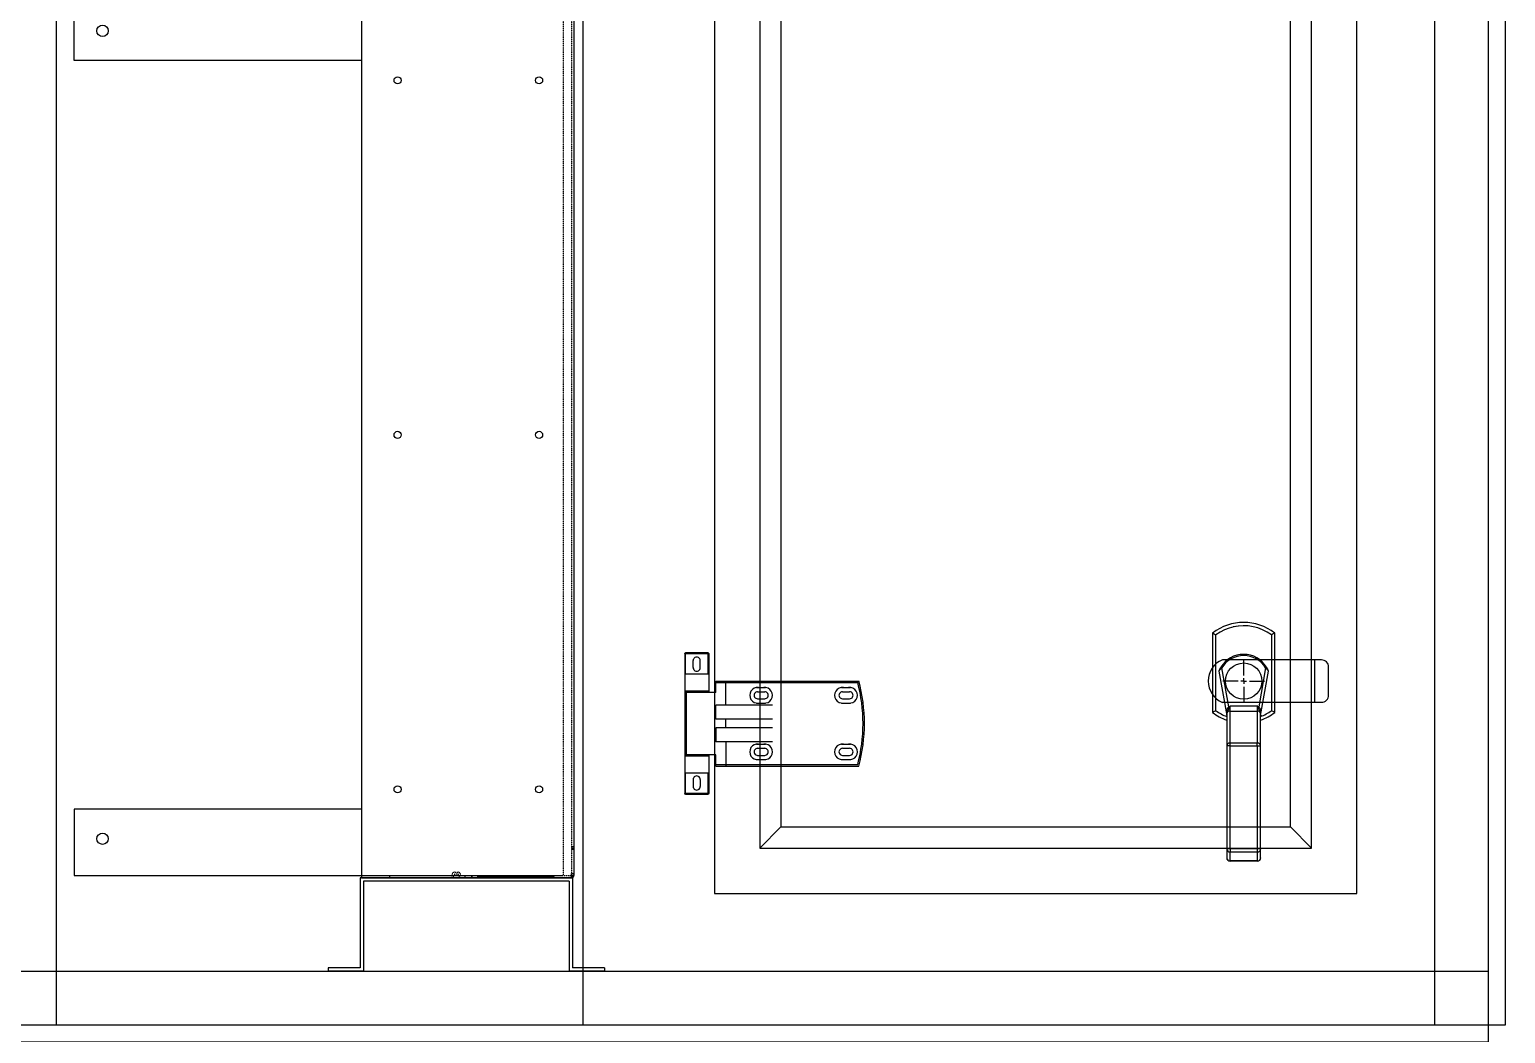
# Model space of a CAD drawing. Header units: millimetres. Extents: x -7350 to 21750, y -6100 to 14306.
# Drawn here: x 8206 to 9249, y 6 to 715 of the extents above; entities that cross this region are included whole.
import ezdxf

# ---------------------------------------------------------------- set-up
doc = ezdxf.new("R2010")
doc.units = ezdxf.units.MM
doc.linetypes.add('HIDDEN', pattern=[0.375, 0.25, -0.125])
for name, color, linetype in [('__________', 7, 'Continuous'), ('Dim', 1, 'Continuous'), ('McDoor', 7, 'Continuous'), ('McFrame', 7, 'Continuous'), ('MQFilter', 7, 'Continuous')]:
    doc.layers.add(name, color=color, linetype=linetype)

# ---------------------------------------------------------------- blocks, each defined once
blk = doc.blocks.new('HEPAFilter_16M-E')
for p, q in [((172.7, 66), (22.7, 66)), ((22.7, 66), (22.7, 2.3)), ((170.4, 63.7), (25, 63.7)), ((25, 63.7), (25, 0)), ((170.4, 63.7), (170.4, 0)), ((172.7, 66), (172.7, 2.3)), ((22.7, 2.3), (0, 2.3)), ((0, 2.3), (0, 0)), ((25, 0), (0, 0)), ((195.4, 0), (170.4, 0)), ((195.4, 2.3), (172.7, 2.3)), ((195.4, 2.3), (195.4, 0))]:
    blk.add_line(p, q)
at = {"layer": '__________', "color": 7, "linetype": 'Continuous'}
for p, q in [((-179.4, 643.5), (-179.4, 690.5)), ((23.6, 692), (23.6, 294.3)), ((173.6, 690.5), (173.6, 67.6)), ((23.6, 643.5), (-179.4, 643.5)), ((23.6, 294.3), (23.6, 66)), ((23.6, 114.6), (-179.4, 114.6)), ((-179.4, 114.6), (-179.4, 67.6)), ((-179.4, 67.6), (166.1, 67.6)), ((23.6, 66), (170.6, 66)), ((170.6, 66), (172.7, 66)), ((173.6, 67.5), (173.6, 67.6))]:
    blk.add_line(p, q, dxfattribs=at)
at = {"layer": '__________', "color": 3, "linetype": 'HIDDEN', "ltscale": 0.3}
for p, q in [((166.1, 690.5), (166.1, 67.6)), ((172.1, 690.5), (172.1, 67.6)), ((101.5, 67.5), (101.5, 66)), ((101.6, 66), (101.6, 67.5)), ((105.5, 67.5), (105.5, 66.6)), ((159.6, 66.6), (159.6, 67.5))]:
    blk.add_line(p, q, dxfattribs=at)
at = {"layer": '__________', "color": 3, "linetype": 'Continuous'}
for p, q in [((173.6, 88), (172.1, 88)), ((173.6, 86.6), (172.1, 86.6)), ((173.6, 85.9), (172.1, 85.9)), ((105.5, 66.6), (159.6, 66.6)), ((105.5, 66.6), (105.5, 66)), ((159.6, 66.6), (159.6, 66)), ((171.6, 67.9), (172.7, 66.9)), ((172.1, 69), (173.6, 69)), ((172.1, 67.6), (173.6, 67.6)), ((172.1, 67.5), (172.1, 67.6)), ((172.1, 67.5), (173.6, 67.5))]:
    blk.add_line(p, q, dxfattribs=at)
at = {"layer": '__________', "color": 3, "linetype": 'HIDDEN', "ltscale": 0.07}
for p, q in [((170.6, 67.5), (23.6, 67.5)), ((43.6, 66), (43.6, 67.5)), ((87.5, 68.1), (87.5, 68)), ((89, 68), (89, 67.9)), ((89.5, 70), (91.7, 70)), ((91.7, 68.5), (89.5, 68.5)), ((92.2, 67.9), (92.2, 68)), ((93.7, 68), (93.7, 68.1)), ((96.6, 67.5), (96.6, 66))]:
    blk.add_line(p, q, dxfattribs=at)
at = {"layer": '__________', "color": 7, "linetype": 'Continuous'}
for centre, radius in [((-159.4, 664.5), 4), ((49.1, 629.5), 2.5), ((149.1, 629.5), 2.5), ((49.1, 379), 2.5), ((149.1, 379), 2.5), ((49.1, 128.5), 2.5), ((149.1, 128.5), 2.5), ((-159.4, 93.6), 4)]:
    blk.add_circle(centre, radius, dxfattribs=at)
at = {"layer": '__________', "color": 3, "linetype": 'HIDDEN', "ltscale": 0.07}
for centre, radius, start, end in [((87, 68), 0.5, 270, 357), ((87, 68), 2, 270, 357), ((89.5, 68), 2, 90, 177), ((89.5, 68), 0.5, 90, 177), ((91.7, 68), 2, 3, 90), ((91.7, 68), 0.5, 3, 90), ((94.2, 68), 2, 183, 270), ((94.2, 68), 0.5, 183, 270)]:
    blk.add_arc(centre, radius, start, end, dxfattribs=at)
at = {"layer": '__________', "color": 3, "linetype": 'Continuous'}
for centre, radius, start, end in [((170.6, 69), 1.5, 270, 315), ((170.6, 69), 3, 270, 315), ((170.6, 69), 1.5, 315, 0), ((168.8, 67.6), 3.31, 330.0884, 358.5853)]:
    blk.add_arc(centre, radius, start, end, dxfattribs=at)
blk.add_open_spline([(173.6, 69), (173.6, 68.6), (173.4, 67.8), (173, 67.2), (172.7, 66.9)], degree=3, dxfattribs=at)
at = {"layer": '__________', "color": 7, "linetype": 'Continuous'}
blk.add_open_spline([(172.7, 66), (173, 66.3), (173.4, 66.8), (173.6, 67.3), (173.6, 67.6)], degree=3, dxfattribs=at)
blk = doc.blocks.new('MXE-B5 P P-Door_660_1750')
for p, q in [((0, 1750, 0), (0, 0, 0)), ((640, 0, 0), (640, 1750, 0)), ((125, 1625, 0), (125, 125, 0)), ((515, 125, 0), (515, 1625, 0)), ((140, 1610, 0), (140, 140, 0)), ((500, 140, 0), (500, 1610, 0)), ((445, 276.9, 0), (445, 220.9, 0)), ((447.4, 222.1, 0), (447.4, 275.7, 0)), ((486.6, 275.7, 0), (486.6, 222.1, 0)), ((489, 220.9, 0), (489, 276.9, 0)), ((456.4, 224.7, 0), (451.5, 252.4, 0)), ((482.5, 252.4, 0), (477.6, 224.7, 0)), ((449.5, 249.9, 0), (455, 218.8, 0)), ((479, 218.8, 0), (484.5, 249.9, 0)), ((455, 220.6, 0), (455, 219.9, 0)), ((455, 219.9, 0), (455, 197.3, 0)), ((457.4, 221.7, 0), (457.4, 225.4, 0)), ((476.6, 225.4, 0), (457.4, 225.4, 0)), ((457.4, 221.7, 0), (476.6, 221.7, 0)), ((457.4, 199.2, 0), (457.4, 221.7, 0)), ((476.6, 225.4, 0), (476.6, 221.7, 0)), ((476.6, 221.7, 0), (476.6, 199.2, 0)), ((479, 218.8, 0), (479.2, 221, 0)), ((479, 219.9, 0), (479, 220.6, 0)), ((479, 197.3, 0), (479, 219.9, 0)), ((457.4, 197.3, 0), (457.4, 199.2, 0)), ((476.6, 199.2, 0), (457.4, 199.2, 0)), ((476.6, 197.3, 0), (476.6, 199.2, 0)), ((457.4, 197.3, 0), (455, 197.3, 0)), ((455, 197.3, 0), (455, 124.5, 0)), ((457.4, 197.3, 0), (476.6, 197.3, 0)), ((457.4, 124.5, 0), (457.4, 197.3, 0)), ((476.6, 197.3, 0), (479, 197.3, 0)), ((476.6, 197.3, 0), (476.6, 124.5, 0)), ((479, 124.5, 0), (479, 197.3, 0)), ((140, 140, 0), (125, 125, 0)), ((140, 140, 0), (500, 140, 0)), ((500, 140, 0), (515, 125, 0)), ((125, 125, 0), (515, 125, 0)), ((457.4, 124.5, 0), (455, 124.5, 0)), ((455, 124.5, 0), (455, 118.1, 0)), ((457.4, 124.5, 0), (457.4, 122.3, 0)), ((476.6, 124.5, 0), (457.4, 124.5, 0)), ((457.4, 122.3, 0), (476.6, 122.3, 0)), ((457.4, 115.9, 0), (457.4, 122.3, 0)), ((457.4, 115.9, 0), (457.4, 115.7, 0)), ((476.6, 115.9, 0), (457.4, 115.9, 0)), ((476.6, 115.7, 0), (457.4, 115.7, 0)), ((479, 124.5, 0), (476.6, 124.5, 0)), ((476.6, 124.5, 0), (476.6, 122.3, 0)), ((476.6, 122.3, 0), (476.6, 115.9, 0)), ((476.6, 115.9, 0), (476.6, 115.7, 0)), ((479, 118.1, 0), (479, 124.5, 0)), ((0, 0, 0), (640, 0, 0))]:
    blk.add_line(p, q)
at = {"elevation": 0}
for points in [[(450.8, 252.8), (450.8, 252.8), (450.8, 252.8), (450.9, 252.7), (451, 252.7), (451.1, 252.6), (451.2, 252.6), (451.3, 252.5), (451.5, 252.4)], [(483.2, 252.8), (483.2, 252.8), (483.2, 252.8), (483.1, 252.7), (483, 252.7), (482.9, 252.6), (482.8, 252.6), (482.7, 252.5), (482.5, 252.4)], [(454.8, 221), (454.9, 220), (454.9, 219.4), (455, 218.9), (455, 218.8)], [(456.4, 224.7), (456.4, 224.6), (456.5, 224.5), (456.6, 224.4), (456.6, 224.3), (456.7, 224.2), (456.8, 224.1), (456.8, 224.1), (456.9, 224)], [(477.1, 224), (477.2, 224.1), (477.2, 224.1), (477.3, 224.2), (477.4, 224.3), (477.4, 224.4), (477.5, 224.5), (477.6, 224.6), (477.6, 224.7)]]:
    blk.add_lwpolyline(points, dxfattribs=at)
blk.add_lwpolyline([(452, 228), (522, 228, 0.414214), (527, 233), (527, 253, 0.414214), (522, 258), (452, 258)], format="xyb", dxfattribs=at)
blk.add_circle((467, 243, 0), 12.8)
for centre, radius, start, end in [((467, 248.9, 0), 35.6, 51.8428, 128.1572), ((467, 248.9, 0), 33.2, 78.3893, 126.1713), ((467, 248.9, 0), 33.2, 53.8287, 102.95), ((467, 243, 0), 18.9, 31.1991, 148.8009), ((467, 243, 0), 18.1, 31.1991, 148.8009), ((458.2, 243, 0), 16.3, 112.6199, 247.3801), ((450.3, 250, 0), 0.8, 157.2035, 190), ((483.7, 250, 0), 0.8, 350, 22.7965), ((467, 248.9, 0), 35.6, 231.8428, 250.3062), ((467, 248.9, 0), 33.2, 233.8287, 248.817), ((454.5, 220.5, 0), 0.518, 4.6656, 55.412), ((457.2, 219.6, 0), 2.18, 83.4591, 171.4483), ((476.8, 219.6, 0), 2.18, 8.5517, 96.5409), ((467, 248.9, 0), 33.2, 291.183, 306.1713), ((479.5, 220.5, 0), 0.518, 124.5882, 175.3345), ((467, 248.9, 0), 35.6, 289.6938, 308.1572), ((452.6, 218.4, 0), 2.4, 0, 10), ((481.4, 218.4, 0), 2.4, 170, 180), ((457.2, 197, 0), 2.18, 83.4591, 171.4483), ((476.8, 197, 0), 2.18, 8.5518, 96.5408), ((457.3, 124.6, 0), 2.31, 182.5367, 272.3301), ((457.3, 118.2, 0), 2.31, 182.5367, 272.3301), ((457.4, 118.1, 0), 2.4, 180, 270), ((476.7, 124.6, 0), 2.31, 267.67, 357.4633), ((476.7, 118.2, 0), 2.31, 267.67, 357.4633), ((476.6, 118.1, 0), 2.4, 270, 0)]:
    blk.add_arc(centre, radius, start, end)
for points in [[(445, 276.9, 0), (445.8, 276.5, 0), (446.6, 276.1, 0), (447.4, 275.7, 0)], [(489, 276.9, 0), (488.2, 276.5, 0), (487.4, 276.1, 0), (486.6, 275.7, 0)], [(447.4, 222.1, 0), (446.6, 221.7, 0), (445.8, 221.3, 0), (445, 220.9, 0)], [(456.9, 224, 0), (457.1, 224.4, 0), (457.2, 224.9, 0), (457.4, 225.4, 0)], [(477.1, 224, 0), (476.9, 224.4, 0), (476.8, 224.9, 0), (476.6, 225.4, 0)], [(489, 220.9, 0), (488.2, 221.3, 0), (487.4, 221.7, 0), (486.6, 222.1, 0)]]:
    blk.add_open_spline(points, degree=3)
for points, knots in [([(450.8, 252.8, 0), (450.6, 252.6, 0), (450.5, 252.3, 0), (450.2, 251.8, 0), (450.1, 251.6, 0), (449.9, 251.1, 0), (449.8, 250.9, 0), (449.6, 250.6, 0), (449.6, 250.5, 0), (449.6, 250.4, 0), (449.6, 250.4, 0), (449.5, 250.3, 0), (449.5, 250.3, 0), (449.5, 250.3, 0)], [0, 0, 0, 0, 0.25, 0.25, 0.5, 0.5, 0.75, 0.75, 0.875, 0.875, 0.9375, 0.9375, 1, 1, 1, 1]), ([(449.5, 249.9, 0), (449.5, 249.9, 0), (449.5, 249.9, 0), (449.6, 250, 0), (449.6, 250.1, 0), (449.7, 250.3, 0), (449.8, 250.4, 0), (450, 250.6, 0), (450, 250.7, 0), (450.2, 250.9, 0), (450.3, 251.1, 0), (450.5, 251.3, 0), (450.7, 251.5, 0), (451, 251.9, 0), (451.2, 252.1, 0), (451.5, 252.4, 0)], [0, 0, 0, 0, 0.125, 0.125, 0.25, 0.25, 0.375, 0.375, 0.5, 0.5, 0.625, 0.625, 0.75, 0.75, 1, 1, 1, 1]), ([(482.5, 252.4, 0), (482.8, 252.1, 0), (483, 251.9, 0), (483.4, 251.5, 0), (483.5, 251.3, 0), (483.7, 251.1, 0), (483.8, 250.9, 0), (484, 250.7, 0), (484, 250.6, 0), (484.2, 250.4, 0), (484.3, 250.3, 0), (484.4, 250.1, 0), (484.4, 250, 0), (484.5, 249.9, 0), (484.5, 249.9, 0), (484.5, 249.9, 0)], [0, 0, 0, 0, 0.25, 0.25, 0.375, 0.375, 0.5, 0.5, 0.625, 0.625, 0.75, 0.75, 0.875, 0.875, 1, 1, 1, 1]), ([(484.5, 250.3, 0), (484.5, 250.3, 0), (484.5, 250.3, 0), (484.4, 250.4, 0), (484.4, 250.4, 0), (484.4, 250.5, 0), (484.4, 250.6, 0), (484.3, 250.8, 0), (484.2, 250.9, 0), (484.1, 251.1, 0), (484.1, 251.2, 0), (483.9, 251.6, 0), (483.8, 251.8, 0), (483.5, 252.3, 0), (483.4, 252.6, 0), (483.2, 252.8, 0)], [0, 0, 0, 0, 0.0625, 0.0625, 0.125, 0.125, 0.25, 0.25, 0.375, 0.375, 0.5, 0.5, 0.75, 0.75, 1, 1, 1, 1]), ([(456.4, 224.7, 0), (456.3, 224.5, 0), (456.1, 224.4, 0), (455.8, 224.1, 0), (455.7, 224, 0), (455.5, 223.7, 0), (455.4, 223.6, 0), (455.2, 223.3, 0), (455.1, 223.2, 0), (454.9, 222.7, 0), (454.8, 222.4, 0), (454.7, 221.7, 0), (454.7, 221.3, 0), (454.8, 221, 0)], [0, 0, 0, 0, 0.125, 0.125, 0.25, 0.25, 0.375, 0.375, 0.5, 0.5, 0.75, 0.75, 1, 1, 1, 1]), ([(455, 220.6, 0), (455, 220.7, 0), (455, 220.9, 0), (455.1, 221.2, 0), (455.1, 221.4, 0), (455.2, 221.7, 0), (455.3, 221.8, 0), (455.5, 222.1, 0), (455.6, 222.2, 0), (455.8, 222.4, 0), (455.9, 222.5, 0), (456.2, 222.8, 0), (456.3, 222.9, 0), (456.5, 223.2, 0), (456.6, 223.4, 0), (456.8, 223.7, 0), (456.8, 223.8, 0), (456.9, 224, 0)], [0, 0, 0, 0, 0.125, 0.125, 0.25, 0.25, 0.375, 0.375, 0.5, 0.5, 0.625, 0.625, 0.75, 0.75, 0.875, 0.875, 1, 1, 1, 1]), ([(456.4, 224.7, 0), (456.5, 224.8, 0), (456.7, 224.9, 0), (456.9, 225, 0), (457, 225.2, 0), (457.2, 225.3, 0), (457.4, 225.4, 0), (457.4, 225.4, 0), (457.4, 225.4, 0), (457.4, 225.4, 0)], [0, 0, 0, 0, 0.000785588, 0.000785588, 0.000785588, 0.001571314, 0.001571314, 0.001571314, 0.001586806, 0.001586806, 0.001586806, 0.001586806]), ([(477.6, 224.7, 0), (477.5, 224.8, 0), (477.3, 224.9, 0), (477.1, 225, 0), (477, 225.2, 0), (476.8, 225.3, 0), (476.6, 225.4, 0), (476.6, 225.4, 0), (476.6, 225.4, 0), (476.6, 225.4, 0)], [0, 0, 0, 0, 0.000785588, 0.000785588, 0.000785588, 0.001571314, 0.001571314, 0.001571314, 0.001586806, 0.001586806, 0.001586806, 0.001586806]), ([(477.1, 224, 0), (477.2, 223.8, 0), (477.2, 223.7, 0), (477.4, 223.4, 0), (477.5, 223.2, 0), (477.7, 222.9, 0), (477.8, 222.8, 0), (478.1, 222.5, 0), (478.2, 222.4, 0), (478.4, 222.2, 0), (478.5, 222.1, 0), (478.7, 221.8, 0), (478.8, 221.7, 0), (478.9, 221.4, 0), (478.9, 221.2, 0), (479, 220.9, 0), (479, 220.7, 0), (479, 220.6, 0)], [0, 0, 0, 0, 0.125, 0.125, 0.25, 0.25, 0.375, 0.375, 0.5, 0.5, 0.625, 0.625, 0.75, 0.75, 0.875, 0.875, 1, 1, 1, 1]), ([(479.2, 221, 0), (479.3, 221.3, 0), (479.3, 221.7, 0), (479.2, 222.2, 0), (479.2, 222.4, 0), (479.1, 222.7, 0), (479.1, 222.9, 0), (478.9, 223.2, 0), (478.8, 223.3, 0), (478.6, 223.6, 0), (478.5, 223.7, 0), (478.3, 224, 0), (478.2, 224.1, 0), (477.9, 224.4, 0), (477.7, 224.5, 0), (477.6, 224.7, 0)], [0, 0, 0, 0, 0.25, 0.25, 0.375, 0.375, 0.5, 0.5, 0.625, 0.625, 0.75, 0.75, 0.875, 0.875, 1, 1, 1, 1])]:
    blk.add_open_spline(points, degree=3, knots=knots)
at = {"layer": 'Dim', "color": 0}
for p, q in [((467, 247, 0), (467, 257.8, 0)), ((463, 243, 0), (452.2, 243, 0)), ((467, 243, 0), (465, 243, 0)), ((467, 243, 0), (465, 243, 0)), ((467, 243, 0), (467, 245, 0)), ((467, 243, 0), (467, 245, 0)), ((467, 243, 0), (469, 243, 0)), ((467, 243, 0), (467, 241, 0)), ((467, 243, 0), (469, 243, 0)), ((467, 243, 0), (467, 241, 0)), ((471, 243, 0), (481.8, 243, 0)), ((467, 239, 0), (467, 228.2, 0))]:
    blk.add_line(p, q, dxfattribs=at)
at = {"layer": 'McFrame', "color": 5}
for p, q in [((93, 1657, 0), (93, 93, 0)), ((547, 93, 0), (547, 1657, 0)), ((78, 252.5, 0), (78, 257.5, 0)), ((83, 252.5, 0), (83, 257.5, 0)), ((517, 258, 0), (517, 228, 0)), ((89, 248, 0), (72, 248, 0)), ((94, 243, 0), (195, 243, 0)), ((94, 235, 0), (94, 243, 0)), ((94, 242, 0), (194.3, 242, 0)), ((101, 226, 0), (101, 243, 0)), ((89, 236, 0), (72, 236, 0)), ((73, 235, 0), (73, 191, 0)), ((94, 235, 0), (73, 235, 0)), ((122.8, 238.5, 0), (129.2, 238.5, 0)), ((123.5, 235.5, 0), (128.5, 235.5, 0)), ((123.5, 230.5, 0), (128.5, 230.5, 0)), ((182.8, 238.5, 0), (189.2, 238.5, 0)), ((183.5, 235.5, 0), (188.5, 235.5, 0)), ((183.5, 230.5, 0), (188.5, 230.5, 0)), ((134, 226, 0), (94, 226, 0)), ((94, 216, 0), (94, 226, 0)), ((122.8, 227.5, 0), (129.2, 227.5, 0)), ((182.8, 227.5, 0), (189.2, 227.5, 0)), ((134, 216, 0), (94, 216, 0)), ((134, 210, 0), (94, 210, 0)), ((94, 210, 0), (94, 200, 0)), ((101, 210, 0), (101, 216, 0)), ((134, 200, 0), (94, 200, 0)), ((101, 200, 0), (101, 183, 0)), ((122.8, 198.5, 0), (129.2, 198.5, 0)), ((182.8, 198.5, 0), (189.2, 198.5, 0)), ((89, 190, 0), (72, 190, 0)), ((94, 191, 0), (73, 191, 0)), ((94, 183, 0), (94, 191, 0)), ((123.5, 195.5, 0), (128.5, 195.5, 0)), ((123.5, 190.5, 0), (128.5, 190.5, 0)), ((183.5, 195.5, 0), (188.5, 195.5, 0)), ((183.5, 190.5, 0), (188.5, 190.5, 0)), ((89, 178, 0), (72, 178, 0)), ((94, 184, 0), (194.3, 184, 0)), ((94, 183, 0), (195, 183, 0)), ((122.8, 187.5, 0), (129.2, 187.5, 0)), ((182.8, 187.5, 0), (189.2, 187.5, 0)), ((78, 173.5, 0), (78, 168.5, 0)), ((83, 173.5, 0), (83, 168.5, 0)), ((93, 93, 0), (547, 93, 0))]:
    blk.add_line(p, q, dxfattribs=at)
at = {"layer": 'McFrame', "color": 5, "extrusion": (-1.22461e-16, 0, -1)}
for p, q in [((72, 262.5, 0), (72.5, 262.5, 0)), ((72, 262.5, 0), (72, 163.5, 0)), ((72.5, 263, 0), (72.5, 262.5, 0)), ((88.5, 263, 0), (72.5, 263, 0)), ((72.5, 248, 0), (72.5, 262.5, 0)), ((72.5, 262.5, 0), (88.5, 262.5, 0)), ((72.5, 190, 0), (72.5, 236, 0)), ((72.5, 163.5, 0), (72.5, 178, 0)), ((72.5, 163.5, 0), (72, 163.5, 0)), ((72.5, 163.5, 0), (72.5, 163, 0)), ((88.5, 163.5, 0), (72.5, 163.5, 0)), ((72.5, 163, 0), (88.5, 163, 0))]:
    blk.add_line(p, q, dxfattribs=at)
at = {"layer": 'McFrame', "color": 5, "extrusion": (1.22461e-16, 0, -1)}
for p, q in [((88.5, 263, 0), (88.5, 262.5, 0)), ((89, 262.5, 0), (88.5, 262.5, 0)), ((88.5, 248, 0), (88.5, 262.5, 0)), ((89, 262.5, 0), (89, 235, 0)), ((88.5, 235, 0), (88.5, 236, 0)), ((88.5, 190, 0), (88.5, 191, 0)), ((89, 191, 0), (89, 163.5, 0)), ((88.5, 163.5, 0), (88.5, 178, 0)), ((88.5, 163.5, 0), (89, 163.5, 0)), ((88.5, 163.5, 0), (88.5, 163, 0))]:
    blk.add_line(p, q, dxfattribs=at)
at = {"layer": 'McFrame', "color": 5, "extrusion": (-1.22461e-16, 0, -1)}
for centre, start, end in [((-72.5, 262.5, 0), 0, 90), ((-72.5, 163.5, 0), 270, 0)]:
    blk.add_arc(centre, 0.5, start, end, dxfattribs=at)
at = {"layer": 'McFrame', "color": 5, "extrusion": (1.22461e-16, 0, -1)}
for centre, start, end in [((-88.5, 262.5, 0), 90, 180), ((-88.5, 163.5, 0), 180, 270)]:
    blk.add_arc(centre, 0.5, start, end, dxfattribs=at)
at = {"layer": 'McFrame', "color": 5}
for centre, radius, start, end in [((80.5, 257.5, 0), 2.5, 359.9853, 179.9927), ((80.5, 252.5, 0), 2.5, 179.9853, 0), ((83.5, 213, 0), 114.5, 345.3286, 14.6714), ((84.5, 213, 0), 114.5, 344.8107, 15.1893), ((71.2, 234.7, 0), 1.78, 8.2743, 44.8557), ((89.8, 234.7, 0), 1.78, 135.1443, 171.7257), ((123.5, 233, 0), 5.54, 82.9573, 277.0427), ((123.5, 233, 0), 2.5, 89.9853, 270), ((128.5, 233, 0), 5.54, 262.9573, 97.0427), ((128.5, 233, 0), 2.5, 269.9853, 89.9927), ((183.5, 233, 0), 5.54, 82.9573, 277.0427), ((183.5, 233, 0), 2.5, 89.9853, 270), ((188.5, 233, 0), 5.54, 262.9573, 97.0427), ((188.5, 233, 0), 2.5, 269.9853, 89.9927), ((123.5, 193, 0), 5.54, 82.9573, 277.0427), ((128.5, 193, 0), 5.54, 262.9573, 97.0427), ((183.5, 193, 0), 5.54, 82.9573, 277.0427), ((188.5, 193, 0), 5.54, 262.9573, 97.0427), ((71.2, 191.3, 0), 1.78, 315.1443, 351.7257), ((89.8, 191.3, 0), 1.78, 188.2743, 224.8557), ((123.5, 193, 0), 2.5, 90, 270.0147), ((128.5, 193, 0), 2.5, 270.0073, 90.0147), ((183.5, 193, 0), 2.5, 90, 270.0147), ((188.5, 193, 0), 2.5, 270.0073, 90.0147), ((80.5, 173.5, 0), 2.5, 0, 180.0147), ((80.5, 168.5, 0), 2.5, 180.0073, 0.0147)]:
    blk.add_arc(centre, radius, start, end, dxfattribs=at)

msp = doc.modelspace()

# ---------------------------------------------------------------- linework, layer by layer
at = {"layer": 'McFrame', "color": 5}
for p, q in [((8225, 12), (8225, 2098)), ((9199, 12), (9199, 2098)), ((8187, 50), (9237, 50))]:
    msp.add_line(p, q, dxfattribs=at)
at = {"layer": 'McFrame'}
for points in [[(8187, 0), (9237, 0), (9237, 2110), (8187, 2110)], [(8187, 12), (9249, 12), (9249, 2098), (8187, 2098)]]:
    msp.add_lwpolyline(points, close=True, dxfattribs=at)

# ---------------------------------------------------------------- block references
at = {"layer": 'McDoor'}
msp.add_blockref('MXE-B5 P P-Door_660_1750', (8597, 12), dxfattribs=at)
at = {"layer": 'MQFilter'}
msp.add_blockref('HEPAFilter_16M-E', (8417, 50), dxfattribs=at)

doc.saveas('drawing.dxf')
